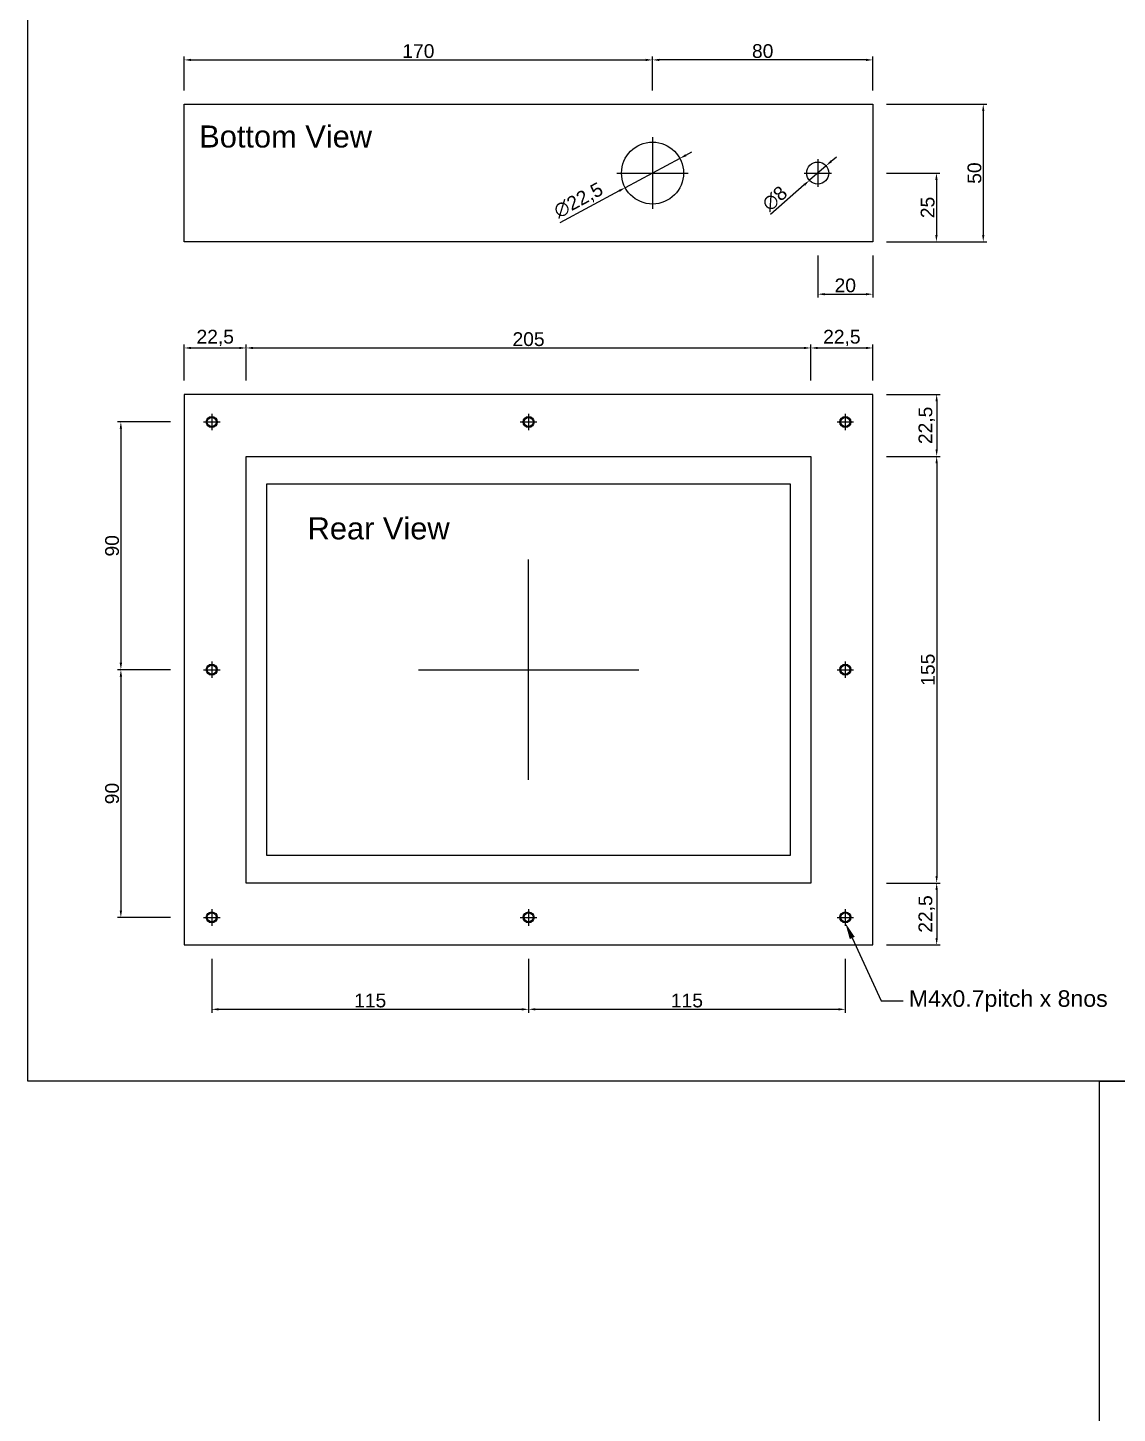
# Model space of a CAD drawing. Header units: millimetres. Extents: x -1052 to 3351, y 0 to 2015.
# Drawn here: x 2051 to 2446, y 503 to 1007 of the extents above; entities that cross this region are included whole.
import ezdxf
from ezdxf import colors
from ezdxf.entities.mleader import LeaderData, LeaderLine
from ezdxf.math import Vec2, Vec3

# ---------------------------------------------------------------- set-up
doc = ezdxf.new("R2010")
doc.units = ezdxf.units.MM
doc.linetypes.add('JIS_02_1.2', pattern=[2.5, 1.25, -1.25])
for name, color, linetype in [('DESCCHILD', 20, 'Continuous'), ('Layer 1', 7, 'Continuous'), ('Layer1-1', 2, 'JIS_02_1.2')]:
    doc.layers.add(name, color=color, linetype=linetype)
doc.layers.add('Layer1', color=50, linetype='Continuous', lineweight=25)
doc.styles.get("Standard").update_dxf_attribs({"font": 'arial.ttf'})
doc.dimstyles.new('ISO-25', dxfattribs={"dimtxt": 5, "dimasz": 2.5, "dimexe": 1.25, "dimexo": 5, "dimtad": 1, "dimtxsty": 'Standard', "dimcen": 2.5, "dimclrd": 5, "dimclre": 5, "dimclrt": 2, "dimadec": 0, "dimazin": 0, "dimtfac": 1, "dimtmove": 0, "dimatfit": 3, "dimfxl": 1, "dimlwe": -1, "dimarcsym": 0})

# ---------------------------------------------------------------- blocks, each defined once
blk = doc.blocks.new('*D139')
at = {"layer": 'Defpoints', "color": 0}
for p in [(2357.74, 873.51), (2357.74, 851.01), (2380.91, 851.01)]:
    blk.add_point(p, dxfattribs=at)
at = {"layer": 'Layer1-1', "color": 5, "linetype": 'Continuous'}
for p, q in [((2362.74, 873.51), (2382.16, 873.51)), ((2362.74, 851.01), (2382.16, 851.01))]:
    blk.add_line(p, q, dxfattribs=at)
at = {"layer": 'Layer1-1', "color": 5, "linetype": 'Continuous', "lineweight": -2}
blk.add_line((2380.91, 871.01), (2380.91, 853.51), dxfattribs=at)
at = {"layer": 'Layer1-1', "color": 5}
for points in [[(2381.32, 871.01), (2380.49, 871.01), (2380.91, 873.51)], [(2380.49, 853.51), (2381.32, 853.51), (2380.91, 851.01)]]:
    blk.add_solid(points, dxfattribs=at)
at = {"layer": 'Layer1-1', "color": 2, "insert": (2377.28, 862.26), "char_height": 5, "attachment_point": 5, "rotation": 90}
blk.add_mtext('22,5', dxfattribs=at)
blk = doc.blocks.new('*D140')
at = {"layer": 'Defpoints', "color": 0}
for p in [(2357.74, 851.01), (2357.74, 696.01), (2380.91, 696.01)]:
    blk.add_point(p, dxfattribs=at)
at = {"layer": 'Layer1-1', "color": 5, "linetype": 'Continuous'}
for p, q in [((2362.74, 851.01), (2382.16, 851.01)), ((2362.74, 696.01), (2382.16, 696.01))]:
    blk.add_line(p, q, dxfattribs=at)
at = {"layer": 'Layer1-1', "color": 5, "linetype": 'Continuous', "lineweight": -2}
blk.add_line((2380.91, 848.51), (2380.91, 698.51), dxfattribs=at)
at = {"layer": 'Layer1-1', "color": 5}
for points in [[(2381.32, 848.51), (2380.49, 848.51), (2380.91, 851.01)], [(2380.49, 698.51), (2381.32, 698.51), (2380.91, 696.01)]]:
    blk.add_solid(points, dxfattribs=at)
at = {"layer": 'Layer1-1', "color": 2, "insert": (2377.73, 773.51), "char_height": 5, "attachment_point": 5, "rotation": 90}
blk.add_mtext('155', dxfattribs=at)
blk = doc.blocks.new('*D141')
at = {"layer": 'Defpoints', "color": 0}
for p in [(2357.74, 696.01), (2357.74, 673.51), (2380.91, 673.51)]:
    blk.add_point(p, dxfattribs=at)
at = {"layer": 'Layer1-1', "color": 5, "linetype": 'Continuous'}
for p, q in [((2362.74, 696.01), (2382.16, 696.01)), ((2362.74, 673.51), (2382.16, 673.51))]:
    blk.add_line(p, q, dxfattribs=at)
at = {"layer": 'Layer1-1', "color": 5, "linetype": 'Continuous', "lineweight": -2}
blk.add_line((2380.91, 693.51), (2380.91, 676.01), dxfattribs=at)
at = {"layer": 'Layer1-1', "color": 5}
for points in [[(2381.32, 693.51), (2380.49, 693.51), (2380.91, 696.01)], [(2380.49, 676.01), (2381.32, 676.01), (2380.91, 673.51)]]:
    blk.add_solid(points, dxfattribs=at)
at = {"layer": 'Layer1-1', "color": 2, "insert": (2377.28, 684.76), "char_height": 5, "attachment_point": 5, "rotation": 90}
blk.add_mtext('22,5', dxfattribs=at)
blk = doc.blocks.new('*D146')
at = {"layer": 'Defpoints', "color": 0}
for p in [(2130.24, 890.38), (2107.74, 873.51), (2130.24, 873.51)]:
    blk.add_point(p, dxfattribs=at)
at = {"layer": 'Layer1-1', "color": 5, "linetype": 'Continuous'}
for p, q in [((2107.74, 878.51), (2107.74, 891.63)), ((2130.24, 878.51), (2130.24, 891.63))]:
    blk.add_line(p, q, dxfattribs=at)
at = {"layer": 'Layer1-1', "color": 5, "linetype": 'Continuous', "lineweight": -2}
blk.add_line((2110.24, 890.38), (2127.74, 890.38), dxfattribs=at)
at = {"layer": 'Layer1-1', "color": 5}
for points in [[(2110.24, 890.8), (2110.24, 889.96), (2107.74, 890.38)], [(2127.74, 889.96), (2127.74, 890.8), (2130.24, 890.38)]]:
    blk.add_solid(points, dxfattribs=at)
at = {"layer": 'Layer1-1', "color": 2, "insert": (2118.99, 894.01), "char_height": 5, "attachment_point": 5}
blk.add_mtext('22,5', dxfattribs=at)
blk = doc.blocks.new('*D147')
at = {"layer": 'Defpoints', "color": 0}
for p in [(2335.24, 890.38), (2130.24, 873.51), (2335.24, 873.51)]:
    blk.add_point(p, dxfattribs=at)
at = {"layer": 'Layer1-1', "color": 5, "linetype": 'Continuous'}
for p, q in [((2130.24, 878.51), (2130.24, 891.63)), ((2335.24, 878.51), (2335.24, 891.63))]:
    blk.add_line(p, q, dxfattribs=at)
at = {"layer": 'Layer1-1', "color": 5, "linetype": 'Continuous', "lineweight": -2}
blk.add_line((2132.74, 890.38), (2332.74, 890.38), dxfattribs=at)
at = {"layer": 'Layer1-1', "color": 5}
for points in [[(2132.74, 890.8), (2132.74, 889.96), (2130.24, 890.38)], [(2332.74, 889.96), (2332.74, 890.8), (2335.24, 890.38)]]:
    blk.add_solid(points, dxfattribs=at)
at = {"layer": 'Layer1-1', "color": 2, "insert": (2232.74, 893.56), "char_height": 5, "attachment_point": 5}
blk.add_mtext('205', dxfattribs=at)
blk = doc.blocks.new('*D148')
at = {"layer": 'Defpoints', "color": 0}
for p in [(2357.74, 890.38), (2335.24, 873.51), (2357.74, 873.51)]:
    blk.add_point(p, dxfattribs=at)
at = {"layer": 'Layer1-1', "color": 5, "linetype": 'Continuous'}
for p, q in [((2335.24, 878.51), (2335.24, 891.63)), ((2357.74, 878.51), (2357.74, 891.63))]:
    blk.add_line(p, q, dxfattribs=at)
at = {"layer": 'Layer1-1', "color": 5, "linetype": 'Continuous', "lineweight": -2}
blk.add_line((2337.74, 890.38), (2355.24, 890.38), dxfattribs=at)
at = {"layer": 'Layer1-1', "color": 5}
for points in [[(2337.74, 890.8), (2337.74, 889.96), (2335.24, 890.38)], [(2355.24, 889.96), (2355.24, 890.8), (2357.74, 890.38)]]:
    blk.add_solid(points, dxfattribs=at)
at = {"layer": 'Layer1-1', "color": 2, "insert": (2346.49, 894.01), "char_height": 5, "attachment_point": 5}
blk.add_mtext('22,5', dxfattribs=at)
blk = doc.blocks.new('*D149')
at = {"layer": 'Defpoints', "color": 0}
for p in [(2117.74, 673.51), (2232.74, 673.51), (2232.74, 650.13)]:
    blk.add_point(p, dxfattribs=at)
at = {"layer": 'Layer1-1', "color": 5, "linetype": 'Continuous'}
for p, q in [((2117.74, 668.51), (2117.74, 648.88)), ((2232.74, 668.51), (2232.74, 648.88))]:
    blk.add_line(p, q, dxfattribs=at)
at = {"layer": 'Layer1-1', "color": 5, "linetype": 'Continuous', "lineweight": -2}
blk.add_line((2120.24, 650.13), (2230.24, 650.13), dxfattribs=at)
at = {"layer": 'Layer1-1', "color": 5}
for points in [[(2120.24, 650.55), (2120.24, 649.71), (2117.74, 650.13)], [(2230.24, 649.71), (2230.24, 650.55), (2232.74, 650.13)]]:
    blk.add_solid(points, dxfattribs=at)
at = {"layer": 'Layer1-1', "color": 2, "insert": (2175.24, 653.31), "char_height": 5, "attachment_point": 5}
blk.add_mtext('115', dxfattribs=at)
blk = doc.blocks.new('*D150')
at = {"layer": 'Defpoints', "color": 0}
for p in [(2232.74, 673.51), (2347.74, 673.51), (2347.74, 650.13)]:
    blk.add_point(p, dxfattribs=at)
at = {"layer": 'Layer1-1', "color": 5, "linetype": 'Continuous'}
for p, q in [((2232.74, 668.51), (2232.74, 648.88)), ((2347.74, 668.51), (2347.74, 648.88))]:
    blk.add_line(p, q, dxfattribs=at)
at = {"layer": 'Layer1-1', "color": 5, "linetype": 'Continuous', "lineweight": -2}
blk.add_line((2235.24, 650.13), (2345.24, 650.13), dxfattribs=at)
at = {"layer": 'Layer1-1', "color": 5}
for points in [[(2235.24, 650.55), (2235.24, 649.71), (2232.74, 650.13)], [(2345.24, 649.71), (2345.24, 650.55), (2347.74, 650.13)]]:
    blk.add_solid(points, dxfattribs=at)
at = {"layer": 'Layer1-1', "color": 2, "insert": (2290.24, 653.31), "char_height": 5, "attachment_point": 5}
blk.add_mtext('115', dxfattribs=at)
blk = doc.blocks.new('*D151')
at = {"layer": 'Defpoints', "color": 0}
for p in [(2107.74, 863.51), (2084.73, 773.51), (2107.74, 773.51)]:
    blk.add_point(p, dxfattribs=at)
at = {"layer": 'Layer1-1', "color": 5, "linetype": 'Continuous'}
for p, q in [((2102.74, 863.51), (2083.48, 863.51)), ((2102.74, 773.51), (2083.48, 773.51))]:
    blk.add_line(p, q, dxfattribs=at)
at = {"layer": 'Layer1-1', "color": 5, "linetype": 'Continuous', "lineweight": -2}
blk.add_line((2084.73, 861.01), (2084.73, 776.01), dxfattribs=at)
at = {"layer": 'Layer1-1', "color": 5}
for points in [[(2085.15, 861.01), (2084.31, 861.01), (2084.73, 863.51)], [(2084.31, 776.01), (2085.15, 776.01), (2084.73, 773.51)]]:
    blk.add_solid(points, dxfattribs=at)
at = {"layer": 'Layer1-1', "color": 2, "insert": (2081.55, 818.51), "char_height": 5, "attachment_point": 5, "rotation": 90}
blk.add_mtext('90', dxfattribs=at)
blk = doc.blocks.new('*D152')
at = {"layer": 'Defpoints', "color": 0}
for p in [(2107.74, 773.51), (2084.73, 683.51), (2107.74, 683.51)]:
    blk.add_point(p, dxfattribs=at)
at = {"layer": 'Layer1-1', "color": 5, "linetype": 'Continuous'}
for p, q in [((2102.74, 773.51), (2083.48, 773.51)), ((2102.74, 683.51), (2083.48, 683.51))]:
    blk.add_line(p, q, dxfattribs=at)
at = {"layer": 'Layer1-1', "color": 5, "linetype": 'Continuous', "lineweight": -2}
blk.add_line((2084.73, 771.01), (2084.73, 686.01), dxfattribs=at)
at = {"layer": 'Layer1-1', "color": 5}
for points in [[(2085.15, 771.01), (2084.31, 771.01), (2084.73, 773.51)], [(2084.31, 686.01), (2085.15, 686.01), (2084.73, 683.51)]]:
    blk.add_solid(points, dxfattribs=at)
at = {"layer": 'Layer1-1', "color": 2, "insert": (2081.55, 728.51), "char_height": 5, "attachment_point": 5, "rotation": 90}
blk.add_mtext('90', dxfattribs=at)
blk = doc.blocks.new('*D287')
at = {"layer": 'Defpoints', "color": 0}
for p in [(2357.74, 953.92), (2357.74, 928.92), (2380.82, 928.92)]:
    blk.add_point(p, dxfattribs=at)
at = {"layer": 'Layer1-1', "color": 5, "linetype": 'Continuous'}
for p, q in [((2362.74, 953.92), (2382.07, 953.92)), ((2362.74, 928.92), (2382.07, 928.92))]:
    blk.add_line(p, q, dxfattribs=at)
at = {"layer": 'Layer1-1', "color": 5, "linetype": 'Continuous', "lineweight": -2}
blk.add_line((2380.82, 951.42), (2380.82, 931.42), dxfattribs=at)
at = {"layer": 'Layer1-1', "color": 5}
for points in [[(2381.24, 951.42), (2380.41, 951.42), (2380.82, 953.92)], [(2380.41, 931.42), (2381.24, 931.42), (2380.82, 928.92)]]:
    blk.add_solid(points, dxfattribs=at)
at = {"layer": 'Layer1-1', "color": 2, "insert": (2377.64, 941.42), "char_height": 5, "attachment_point": 5, "rotation": 90}
blk.add_mtext('25', dxfattribs=at)
blk = doc.blocks.new('*D288')
at = {"layer": 'Defpoints', "color": 0}
for p in [(2337.74, 928.92), (2357.74, 928.92), (2357.74, 909.91)]:
    blk.add_point(p, dxfattribs=at)
at = {"layer": 'Layer1-1', "color": 5, "linetype": 'Continuous'}
for p, q in [((2337.74, 923.92), (2337.74, 908.66)), ((2357.74, 923.92), (2357.74, 908.66))]:
    blk.add_line(p, q, dxfattribs=at)
at = {"layer": 'Layer1-1', "color": 5, "linetype": 'Continuous', "lineweight": -2}
blk.add_line((2340.24, 909.91), (2355.24, 909.91), dxfattribs=at)
at = {"layer": 'Layer1-1', "color": 5}
for points in [[(2340.24, 910.33), (2340.24, 909.5), (2337.74, 909.91)], [(2355.24, 909.5), (2355.24, 910.33), (2357.74, 909.91)]]:
    blk.add_solid(points, dxfattribs=at)
at = {"layer": 'Layer1-1', "color": 2, "insert": (2347.74, 913.09), "char_height": 5, "attachment_point": 5}
blk.add_mtext('20', dxfattribs=at)
blk = doc.blocks.new('*D289')
at = {"layer": 'Defpoints', "color": 0}
for p in [(2357.74, 978.92), (2362.74, 928.92), (2397.82, 928.92)]:
    blk.add_point(p, dxfattribs=at)
at = {"layer": 'Layer1', "color": 5, "linetype": 'Continuous'}
for p, q in [((2362.74, 978.92), (2399.07, 978.92)), ((2367.74, 928.92), (2399.07, 928.92))]:
    blk.add_line(p, q, dxfattribs=at)
at = {"layer": 'Layer1', "color": 5, "linetype": 'Continuous', "lineweight": -2}
blk.add_line((2397.82, 976.42), (2397.82, 931.42), dxfattribs=at)
at = {"layer": 'Layer1', "color": 5}
for points in [[(2398.24, 976.42), (2397.4, 976.42), (2397.82, 978.92)], [(2397.4, 931.42), (2398.24, 931.42), (2397.82, 928.92)]]:
    blk.add_solid(points, dxfattribs=at)
at = {"layer": 'Layer1', "color": 2, "insert": (2394.64, 953.92), "char_height": 5, "attachment_point": 5, "rotation": 90}
blk.add_mtext('50', dxfattribs=at)
blk = doc.blocks.new('*D291')
at = {"layer": 'Defpoints', "color": 0}
for p in [(2340.75, 956.56), (2334.73, 951.29)]:
    blk.add_point(p, dxfattribs=at)
at = {"layer": 'Layer1', "color": 5, "linetype": 'Continuous', "lineweight": -2}
for p, q in [((2340.75, 956.56), (2334.73, 951.29)), ((2342.63, 958.21), (2344.51, 959.85)), ((2332.85, 949.64), (2320.56, 938.87))]:
    blk.add_line(p, q, dxfattribs=at)
at = {"layer": 'Layer1', "color": 5}
for points in [[(2342.36, 958.52), (2342.91, 957.89), (2340.75, 956.56)], [(2333.13, 949.33), (2332.58, 949.95), (2334.73, 951.29)]]:
    blk.add_solid(points, dxfattribs=at)
at = {"layer": 'Layer1', "color": 2, "insert": (2322.12, 944.65), "char_height": 5, "attachment_point": 5, "rotation": 41.2188}
blk.add_mtext('∅8', dxfattribs=at)
blk = doc.blocks.new('*D292')
at = {"layer": 'Defpoints', "color": 0}
for p in [(2277.74, 995.03), (2277.74, 978.92), (2357.74, 978.92)]:
    blk.add_point(p, dxfattribs=at)
at = {"layer": 'Layer1', "color": 5, "linetype": 'Continuous'}
for p, q in [((2277.74, 983.92), (2277.74, 996.28)), ((2357.74, 983.92), (2357.74, 996.28))]:
    blk.add_line(p, q, dxfattribs=at)
at = {"layer": 'Layer1', "color": 5, "linetype": 'Continuous', "lineweight": -2}
blk.add_line((2355.24, 995.03), (2280.24, 995.03), dxfattribs=at)
at = {"layer": 'Layer1', "color": 5}
for points in [[(2280.24, 995.45), (2280.24, 994.61), (2277.74, 995.03)], [(2355.24, 994.61), (2355.24, 995.45), (2357.74, 995.03)]]:
    blk.add_solid(points, dxfattribs=at)
at = {"layer": 'Layer1', "color": 2, "insert": (2317.74, 998.21), "char_height": 5, "attachment_point": 5}
blk.add_mtext('80', dxfattribs=at)
blk = doc.blocks.new('*D293')
at = {"layer": 'Defpoints', "color": 0}
for p in [(2277.74, 995.03), (2107.74, 978.92), (2277.74, 978.92)]:
    blk.add_point(p, dxfattribs=at)
at = {"layer": 'Layer1', "color": 5, "linetype": 'Continuous'}
for p, q in [((2107.74, 983.92), (2107.74, 996.28)), ((2277.74, 983.92), (2277.74, 996.28))]:
    blk.add_line(p, q, dxfattribs=at)
at = {"layer": 'Layer1', "color": 5, "linetype": 'Continuous', "lineweight": -2}
blk.add_line((2110.24, 995.03), (2275.24, 995.03), dxfattribs=at)
at = {"layer": 'Layer1', "color": 5}
for points in [[(2110.24, 995.45), (2110.24, 994.61), (2107.74, 995.03)], [(2275.24, 994.61), (2275.24, 995.45), (2277.74, 995.03)]]:
    blk.add_solid(points, dxfattribs=at)
at = {"layer": 'Layer1', "color": 2, "insert": (2192.74, 998.21), "char_height": 5, "attachment_point": 5}
blk.add_mtext('170', dxfattribs=at)
blk = doc.blocks.new('*D430')
at = {"layer": 'Defpoints', "color": 0}
for p in [(2287.66, 959.24), (2267.83, 948.61)]:
    blk.add_point(p, dxfattribs=at)
at = {"layer": 'Layer 1', "color": 5, "linetype": 'Continuous', "lineweight": -2}
for p, q in [((2289.86, 960.42), (2292.07, 961.6)), ((2287.66, 959.24), (2267.83, 948.61)), ((2265.62, 947.43), (2244.05, 935.87))]:
    blk.add_line(p, q, dxfattribs=at)
at = {"layer": 'Layer 1', "color": 5}
for points in [[(2289.67, 960.79), (2290.06, 960.05), (2287.66, 959.24)], [(2265.82, 947.06), (2265.43, 947.8), (2267.83, 948.61)]]:
    blk.add_solid(points, dxfattribs=at)
at = {"layer": 'Layer 1', "color": 2, "insert": (2250.98, 943.79), "char_height": 5, "attachment_point": 5, "rotation": 28.1888}
blk.add_mtext('∅22,5', dxfattribs=at)

msp = doc.modelspace()

# ---------------------------------------------------------------- linework, layer by layer
for p, q in [((2277.7433, 966.9231), (2277.7433, 940.9231)), ((2337.7433, 958.9231), (2337.7433, 948.9231)), ((2264.7433, 953.9231), (2290.7433, 953.9231)), ((2332.7433, 953.9231), (2342.7433, 953.9231))]:
    msp.add_line(p, q)
msp.add_circle((2337.7433, 953.9231), 4)
at = {"layer": 'DESCCHILD'}
for points in [[(2050.9139, 1409.6038), (2829.1701, 1409.6038), (2829.1701, 624.074), (2050.9139, 624.074)], [(2440.042, 624.074), (2829.1701, 624.074), (2829.1701, 0.0395), (2440.042, 0.0395)]]:
    msp.add_lwpolyline(points, close=True, dxfattribs=at)
at = {"layer": 'Layer 1'}
msp.add_circle((2277.7433, 953.9231), 11.25, dxfattribs=at)
at = {"layer": 'Layer1'}
for p, q in [((2107.7433, 978.9231), (2357.7433, 978.9231)), ((2107.7433, 928.9231), (2107.7433, 978.9231)), ((2357.7433, 978.9231), (2357.7433, 928.9231)), ((2357.7433, 928.9231), (2107.7433, 928.9231)), ((2357.7433, 873.5146), (2107.7433, 873.5146)), ((2107.7433, 873.5146), (2107.7433, 673.5146)), ((2357.7433, 673.5146), (2357.7433, 873.5146)), ((2117.7433, 866.5146), (2117.7433, 860.5146)), ((2232.7433, 866.5146), (2232.7433, 860.5146)), ((2347.7433, 866.5146), (2347.7433, 860.5146)), ((2114.7433, 863.5146), (2120.7433, 863.5146)), ((2229.7433, 863.5146), (2235.7433, 863.5146)), ((2344.7433, 863.5146), (2350.7433, 863.5146)), ((2130.2433, 851.0146), (2335.2433, 851.0146)), ((2130.2433, 696.0146), (2130.2433, 851.0146)), ((2335.2433, 851.0146), (2335.2433, 696.0146)), ((2137.7433, 841.0146), (2327.7433, 841.0146)), ((2137.7433, 706.0146), (2137.7433, 841.0146)), ((2327.7433, 841.0146), (2327.7433, 706.0146)), ((2232.7433, 733.5146), (2232.7433, 813.5146)), ((2117.7433, 776.5146), (2117.7433, 770.5146)), ((2347.7433, 776.5146), (2347.7433, 770.5146)), ((2114.7433, 773.5146), (2120.7433, 773.5146)), ((2192.7433, 773.5146), (2272.7433, 773.5146)), ((2344.7433, 773.5146), (2350.7433, 773.5146)), ((2327.7433, 706.0146), (2137.7433, 706.0146)), ((2335.2433, 696.0146), (2130.2433, 696.0146)), ((2117.7433, 686.5146), (2117.7433, 680.5146)), ((2232.7433, 686.5146), (2232.7433, 680.5146)), ((2347.7433, 686.5146), (2347.7433, 680.5146)), ((2114.7433, 683.5146), (2120.7433, 683.5146)), ((2229.7433, 683.5146), (2235.7433, 683.5146)), ((2344.7433, 683.5146), (2350.7433, 683.5146)), ((2107.7433, 673.5146), (2357.7433, 673.5146))]:
    msp.add_line(p, q, dxfattribs=at)
for centre, radius in [((2117.7433, 863.5146), 2), ((2117.7433, 863.5146), 1.65), ((2232.7433, 863.5146), 2), ((2232.7433, 863.5146), 1.65), ((2347.7433, 863.5146), 2), ((2347.7433, 863.5146), 1.65), ((2117.7433, 773.5146), 2), ((2117.7433, 773.5146), 1.65), ((2347.7433, 773.5146), 2), ((2347.7433, 773.5146), 1.65), ((2117.7433, 683.5146), 2), ((2117.7433, 683.5146), 1.65), ((2232.7433, 683.5146), 2), ((2232.7433, 683.5146), 1.65), ((2347.7433, 683.5146), 2), ((2347.7433, 683.5146), 1.65)]:
    msp.add_circle(centre, radius, dxfattribs=at)

# ---------------------------------------------------------------- texts
at = {"layer": 'Layer1', "char_height": 8, "width": 111.494233, "attachment_point": 1}
for s, insert in [('Bottom View', (2113.1834, 971.2015)), ('Rear View', (2152.5362, 828.847))]:
    msp.add_mtext(s, dxfattribs=dict(at, insert=insert))

# ---------------------------------------------------------------- dimensions: what is measured, and where the dimension line sits
at = {"layer": 'Layer 1'}
dim = msp.add_diameter_dim_2p(p1=(2287.659, 959.2373), p2=(2267.8276, 948.6088), dimstyle='ISO-25', dxfattribs=at)
dim.commit()
dim.dimension.update_dxf_attribs({"geometry": '*D430', "text_midpoint": (2252.7382, 940.5218), "dimtype": 163})
at = {"layer": 'Layer1'}
for p1, picture, middle in [((2107.7433, 978.9231), '*D293', (2192.7433, 998.2072)), ((2357.7433, 978.9231), '*D292', (2317.7433, 998.2072))]:
    dim = msp.add_linear_dim(base=(2277.7433, 995.0293), p1=p1, p2=(2277.7433, 978.9231), dimstyle='ISO-25', dxfattribs=at)
    dim.commit()
    dim.dimension.update_dxf_attribs({"geometry": picture, "text_midpoint": middle})
dim = msp.add_linear_dim(base=(2397.8198, 928.9231), p1=(2357.7433, 978.9231), p2=(2362.7433, 928.9231), angle=90, dimstyle='ISO-25', dxfattribs=at)
dim.commit()
dim.dimension.update_dxf_attribs({"geometry": '*D289', "text_midpoint": (2394.6419, 953.9231)})
dim = msp.add_diameter_dim_2p(p1=(2340.7521, 956.5588), p2=(2334.7345, 951.2873), dimstyle='ISO-25', dxfattribs=at)
dim.commit()
dim.dimension.update_dxf_attribs({"geometry": '*D291', "text_midpoint": (2324.3094, 942.1548), "dimtype": 163})
at = {"layer": 'Layer1-1'}
for base, p1, p2, picture, middle in [((2380.8226, 928.9231), (2357.7433, 953.9231), (2357.7433, 928.9231), '*D287', (2377.6448, 941.4231)), ((2380.9081, 851.0146), (2357.7433, 873.5146), (2357.7433, 851.0146), '*D139', (2377.2783, 862.2646)), ((2084.7314, 773.5146), (2107.7433, 863.5146), (2107.7433, 773.5146), '*D151', (2081.5536, 818.5146)), ((2084.7314, 683.5146), (2107.7433, 773.5146), (2107.7433, 683.5146), '*D152', (2081.5536, 728.5146))]:
    dim = msp.add_linear_dim(base=base, p1=p1, p2=p2, angle=90, dimstyle='ISO-25', dxfattribs=at)
    dim.commit()
    dim.dimension.update_dxf_attribs({"geometry": picture, "text_midpoint": middle})
for base, p1, p2, picture, middle in [((2357.7433, 909.9132), (2337.7433, 928.9231), (2357.7433, 928.9231), '*D288', (2347.7433, 913.0911)), ((2130.2433, 890.3788), (2107.7433, 873.5146), (2130.2433, 873.5146), '*D146', (2118.9933, 894.0086)), ((2232.7433, 650.1298), (2117.7433, 673.5146), (2232.7433, 673.5146), '*D149', (2175.2433, 653.3077)), ((2347.7433, 650.1298), (2232.7433, 673.5146), (2347.7433, 673.5146), '*D150', (2290.2433, 653.3077))]:
    dim = msp.add_linear_dim(base=base, p1=p1, p2=p2, dimstyle='ISO-25', dxfattribs=at)
    dim.commit()
    dim.dimension.update_dxf_attribs({"geometry": picture, "text_midpoint": middle})
for base, p1, p2, picture, middle in [((2335.2433, 890.3788), (2130.2433, 873.5146), (2335.2433, 873.5146), '*D147', (2232.7433, 893.5567)), ((2357.7433, 890.3788), (2335.2433, 873.5146), (2357.7433, 873.5146), '*D148', (2346.4933, 894.0086))]:
    dim = msp.add_linear_dim(base=base, p1=p1, p2=p2, dimstyle='ISO-25', override={"dimtmove": 1}, dxfattribs=at)
    dim.commit()
    dim.dimension.update_dxf_attribs({"geometry": picture, "text_midpoint": middle})
for base, p1, p2, picture, middle in [((2380.9081, 696.0146), (2357.7433, 851.0146), (2357.7433, 696.0146), '*D140', (2377.7302, 773.5146)), ((2380.9081, 673.5146), (2357.7433, 696.0146), (2357.7433, 673.5146), '*D141', (2377.2783, 684.7646))]:
    dim = msp.add_linear_dim(base=base, p1=p1, p2=p2, angle=90, dimstyle='ISO-25', override={"dimtmove": 1}, dxfattribs=at)
    dim.commit()
    dim.dimension.update_dxf_attribs({"geometry": picture, "text_midpoint": middle})

# ---------------------------------------------------------------- leaders
ml = msp.add_multileader_mtext('Standard', dxfattribs=at)
ml.set_content('M4x0.7pitch x 8nos')
ml.set_leader_properties(color=5, linetype='Continuous', lineweight=-1)
ml.build(insert=Vec2(0, 0))
ml.multileader.update_dxf_attribs({"arrow_head_size": 6})
ctx = ml.context
ctx.base_point, ctx.char_height, ctx.arrow_head_size, ctx.plane_origin = Vec3(2368.7936, 653.1967), 6, 6, Vec3(2347.7433, 681.5146)
notes = []
notes.append((ctx, [(0, (1, 1, 0), (2360.7936, 653.1967), (1, 0), 8, [(0, [(2347.7433, 681.5146)], 0, [])])]))
ctx.mtext.insert, ctx.mtext.flow_direction = Vec3(2370.7936, 657.0418), 5
for ctx, leaders in notes:
    for number, flags, end, landing, length, lines in leaders:
        leader = LeaderData()
        leader.index, (leader.has_last_leader_line, leader.has_dogleg_vector, leader.attachment_direction) = number, flags
        leader.last_leader_point, leader.dogleg_vector, leader.dogleg_length = Vec3(end), Vec3(landing), length
        for number, points, colour, breaks in lines:
            line = LeaderLine()
            line.index, line.vertices, line.color, line.breaks = number, Vec3.list(points), colors.encode_raw_color(colour), breaks
            leader.lines.append(line)
        ctx.leaders.append(leader)

doc.saveas('drawing.dxf')
